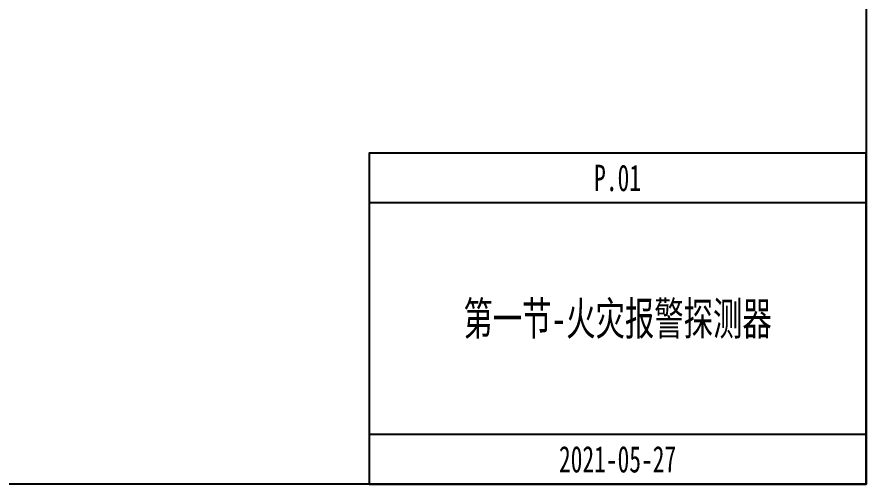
# Model space of a CAD drawing. Header units: millimetres. Extents: x 0 to 4164250, y 0 to 1261500.
# Drawn here: x 338195 to 594500, y 0 to 141112 of the extents above; entities that cross this region are included whole.
import ezdxf
from ezdxf.enums import TextEntityAlignment as Align

# ---------------------------------------------------------------- set-up
doc = ezdxf.new("R2010")
doc.units = ezdxf.units.MM
doc.header["$LTSCALE"] = 1000
doc.layers.add('C-SHET-SHET', color=144, linetype='Continuous')
doc.layers.add('E-UNIV-NOTE', color=6, linetype='Continuous')
doc.styles.add('TH-STYLE1', font='Stfangso_0.ttf', dxfattribs={"width": 0.65})

msp = doc.modelspace()

# ---------------------------------------------------------------- linework, layer by layer
at = {"layer": 'C-SHET-SHET'}
for points in [[(0, 1261500), (594500, 1261500), (594500, 0), (0, 0)], [(444500, 0), (594500, 0), (594500, 100000), (444500, 100000)]]:
    msp.add_lwpolyline(points, close=True, dxfattribs=at)
for points in [[(594500, 85000), (444500, 85000)], [(594500, 15000), (444500, 15000)]]:
    msp.add_lwpolyline(points, dxfattribs=at)

# ---------------------------------------------------------------- texts
at = {"layer": 'E-UNIV-NOTE', "style": 'TH-STYLE1', "width": 0.65}
for s, height, p in [('P.01', 8000, (519500, 92500)), ('第一节-火灾报警探测器', 10000, (519500, 50000)), ('2021-05-27', 8000, (519500, 7500))]:
    msp.add_text(s, height=height, dxfattribs=at).set_placement(p, align=Align.MIDDLE_CENTER)

doc.saveas('drawing.dxf')
